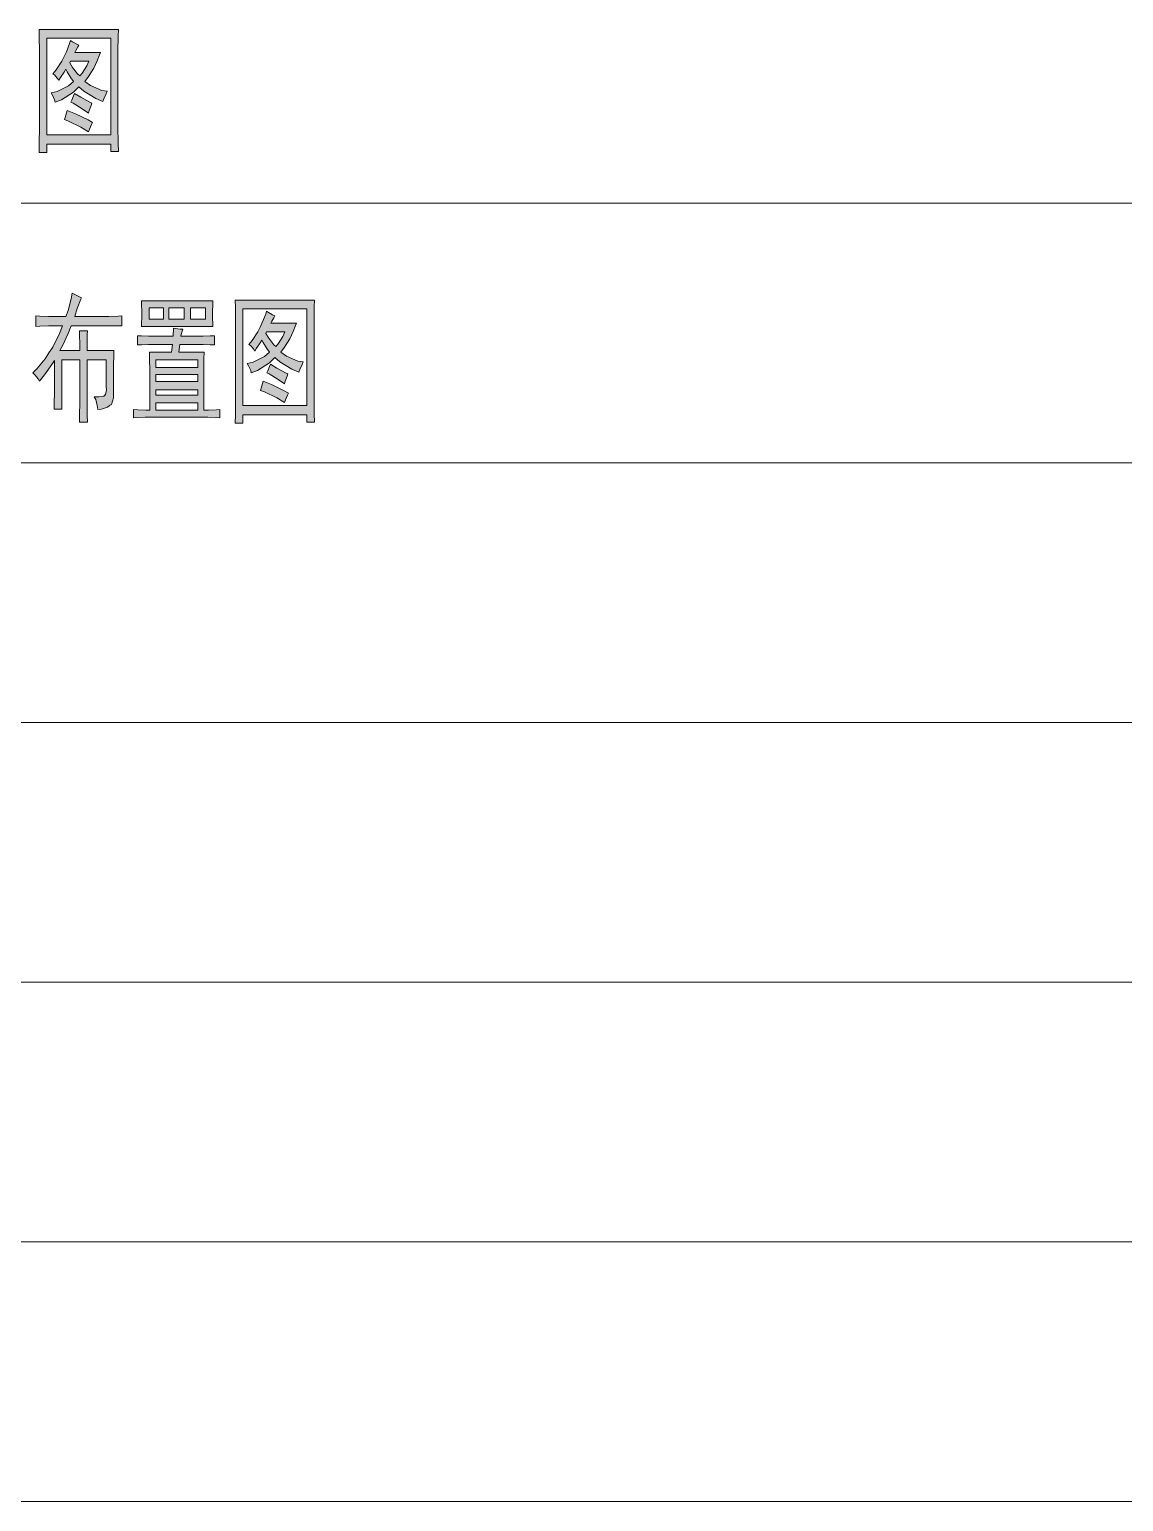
# Model space of a CAD drawing. Header units: millimetres. Extents: x 0 to 207, y 0 to 293.
# Drawn here: x 107.64 to 140.86, y 149.03 to 193.71 of the extents above; entities that cross this region are included whole.
import ezdxf

# ---------------------------------------------------------------- set-up
doc = ezdxf.new("R2010")
doc.units = ezdxf.units.MM

msp = doc.modelspace()

# ---------------------------------------------------------------- hatches: boundary and pattern name
h = msp.add_hatch(color=0)
h.paths.add_polyline_path([(110.341833, 193.713806), (110.334778, 193.505667), (110.327722, 193.050583), (110.327722, 192.800111), (110.327722, 191.025639), (110.327722, 190.768111), (110.334778, 190.260111), (110.341833, 190.013167), (110.109, 190.013167), (110.109, 190.228361), (108.168722, 190.228361), (108.168722, 189.977889), (107.935889, 189.977889), (107.939417, 190.235417), (107.946472, 190.768111), (107.946472, 191.03975), (107.946472, 192.800111), (107.946472, 193.043528), (107.939417, 193.498611), (107.935889, 193.713806)])
h.paths.add_polyline_path([(110.109, 190.510583), (110.109, 193.449222), (108.168722, 193.449222), (108.168722, 190.510583)])
h = msp.add_hatch(color=0)
h.paths.add_polyline_path([(109.142389, 193.234028), (109.107111, 193.184639), (109.043611, 193.075278), (109.015389, 193.018833), (109.795028, 193.018833), (109.770333, 192.941222), (109.69625, 192.761306), (109.643333, 192.651944), (109.590417, 192.542583), (109.428139, 192.285056), (109.318778, 192.136889), (109.491639, 192.013417), (109.833833, 191.861722), (110.003167, 191.837028), (109.964361, 191.762944), (109.893806, 191.607722), (109.865583, 191.523056), (109.650389, 191.614778), (109.290556, 191.837028), (109.142389, 191.971083), (108.976583, 191.812333), (108.613222, 191.5795), (108.422722, 191.505417), (108.405083, 191.5795), (108.341583, 191.720611), (108.295722, 191.787639), (108.482694, 191.829972), (108.824889, 192.002833), (108.980111, 192.136889), (108.898972, 192.24625), (108.782556, 192.426167), (108.747278, 192.503778), (108.694361, 192.419111), (108.585, 192.253306), (108.528556, 192.172167), (108.486222, 192.235667), (108.398028, 192.337972), (108.352167, 192.369722), (108.450944, 192.486139), (108.620278, 192.747194), (108.690833, 192.891833), (108.761389, 193.036472), (108.860167, 193.283417), (108.888389, 193.382194), (108.944833, 193.339861), (109.075361, 193.265778)])
h.paths.add_polyline_path([(108.863694, 192.701333), (108.951889, 192.560222), (109.103583, 192.362667), (109.167083, 192.302694), (109.241167, 192.387361), (109.382278, 192.609611), (109.445778, 192.750722), (108.888389, 192.750722)])
h = msp.add_hatch(color=0)
h.dxf.hatch_style = 2
h.paths.add_polyline_path([(109.004806, 191.773528), (109.202361, 191.657111), (109.470472, 191.505417), (109.5375, 191.473667), (109.509278, 191.406639), (109.456361, 191.258472), (109.435194, 191.173806), (109.237639, 191.307861), (108.969528, 191.473667), (108.898972, 191.505417), (108.927194, 191.565389), (108.980111, 191.695917)])
h = msp.add_hatch(color=0)
h.dxf.hatch_style = 2
h.paths.add_polyline_path([(108.782556, 191.258472), (109.040083, 191.149111), (109.421083, 190.965667), (109.551611, 190.891583), (109.519861, 190.824556), (109.463417, 190.683444), (109.435194, 190.609361), (109.195306, 190.750472), (108.828417, 190.933917), (108.701417, 190.97625), (108.726111, 191.03975), (108.764917, 191.180861)])
h = msp.add_hatch(color=0)
h.dxf.hatch_style = 2
h.paths.add_polyline_path([(108.747278, 185.000194), (108.810778, 185.183639), (108.906028, 185.539944), (108.93425, 185.712806), (109.015389, 185.670472), (109.160028, 185.596389), (109.223528, 185.564639), (109.195306, 185.529361), (109.093, 185.247139), (109.015389, 185.000194), (109.876167, 185.000194), (110.049028, 185.000194), (110.334778, 185.00725), (110.444139, 185.017833), (110.444139, 184.717972), (108.909556, 184.717972), (108.817833, 184.485139), (108.644972, 184.111194), (108.563833, 183.970083), (109.167083, 183.970083), (109.167083, 184.153528), (109.160028, 184.453389), (109.1565, 184.566278), (109.399917, 184.566278), (109.392861, 184.453389), (109.389333, 184.153528), (109.389333, 183.970083), (110.200722, 183.970083), (110.197194, 183.821917), (110.190139, 183.522056), (110.190139, 183.373889), (110.190139, 182.693028), (110.190139, 182.534278), (110.130167, 182.333194), (110.066667, 182.294389), (110.006694, 182.252056), (109.830306, 182.192083), (109.713889, 182.177972), (109.699778, 182.294389), (109.650389, 182.484889), (109.608056, 182.558972), (109.742111, 182.558972), (109.900861, 182.583667), (109.929083, 182.608361), (109.953778, 182.633056), (109.974944, 182.767111), (109.967889, 182.872944), (109.967889, 183.687861), (109.389333, 183.687861), (109.389333, 182.558972), (109.389333, 182.386111), (109.392861, 182.001583), (109.399917, 181.793444), (109.1565, 181.793444), (109.160028, 182.001583), (109.167083, 182.386111), (109.167083, 182.558972), (109.167083, 183.687861), (108.620278, 183.687861), (108.620278, 182.192083), (108.387444, 182.192083), (108.3945, 182.368472), (108.398028, 182.707139), (108.398028, 182.872944), (108.398028, 183.670222), (108.323944, 183.54675), (108.098167, 183.232778), (107.946472, 183.03875), (107.904139, 183.105778), (107.801833, 183.232778), (107.738333, 183.289222), (107.865333, 183.412694), (108.112278, 183.716083), (108.232222, 183.896), (108.348639, 184.072389), (108.556778, 184.485139), (108.644972, 184.717972), (108.366278, 184.717972), (108.218111, 184.717972), (107.953528, 184.707389), (107.830056, 184.700333), (107.830056, 185.017833), (107.953528, 185.00725), (108.218111, 185.000194), (108.366278, 185.000194)])
h = msp.add_hatch(color=0)
h.paths.add_polyline_path([(113.209917, 185.479972), (113.206389, 185.363556), (113.199333, 185.148361), (113.199333, 185.049583), (113.199333, 184.950806), (113.206389, 184.774417), (113.209917, 184.700333), (111.036806, 184.700333), (111.043861, 184.799111), (111.050917, 184.982556), (111.050917, 185.067222), (111.050917, 185.158944), (111.043861, 185.363556), (111.036806, 185.479972)])
h.paths.add_polyline_path([(112.338556, 184.915528), (112.338556, 185.264778), (111.876417, 185.264778), (111.876417, 184.915528)])
h.paths.add_polyline_path([(112.980611, 184.915528), (112.980611, 185.264778), (112.525528, 185.264778), (112.525528, 184.915528)])
h.paths.add_polyline_path([(111.710611, 184.915528), (111.710611, 185.264778), (111.269639, 185.264778), (111.269639, 184.915528)])
h = msp.add_hatch(color=0)
h.paths.add_polyline_path([(116.293194, 185.497611), (116.286139, 185.289472), (116.279083, 184.834389), (116.279083, 184.583917), (116.279083, 182.809444), (116.279083, 182.551917), (116.286139, 182.043917), (116.293194, 181.793444), (116.060361, 181.793444), (116.060361, 182.012167), (114.116556, 182.012167), (114.116556, 181.761694), (113.88725, 181.761694), (113.890778, 182.019222), (113.897833, 182.551917), (113.897833, 182.823556), (113.897833, 184.583917), (113.897833, 184.823806), (113.890778, 185.282417), (113.88725, 185.497611)])
h.paths.add_polyline_path([(116.060361, 182.294389), (116.060361, 185.233028), (114.116556, 185.233028), (114.116556, 182.294389)])
h = msp.add_hatch(color=0)
h.paths.add_polyline_path([(115.09375, 185.017833), (115.058472, 184.964917), (114.994972, 184.859083), (114.96675, 184.799111), (115.746389, 184.799111), (115.721694, 184.725028), (115.647611, 184.541583), (115.594694, 184.43575), (115.541778, 184.326389), (115.3795, 184.068861), (115.270139, 183.920694), (115.443, 183.797222), (115.785194, 183.645528), (115.954528, 183.620833), (115.915722, 183.54675), (115.845167, 183.388), (115.816944, 183.306861), (115.60175, 183.398583), (115.238389, 183.620833), (115.09375, 183.754889), (114.924417, 183.596139), (114.564583, 183.363306), (114.374083, 183.289222), (114.356444, 183.363306), (114.292944, 183.504417), (114.247083, 183.571444), (114.430528, 183.613778), (114.77625, 183.786639), (114.931472, 183.920694), (114.850333, 184.026528), (114.733917, 184.209972), (114.698639, 184.284056), (114.645722, 184.202917), (114.536361, 184.037111), (114.479917, 183.952444), (114.437583, 184.019472), (114.349389, 184.11825), (114.303528, 184.153528), (114.402306, 184.269944), (114.571639, 184.531), (114.642194, 184.675639), (114.709222, 184.820278), (114.811528, 185.067222), (114.83975, 185.166), (114.896194, 185.123667), (115.023194, 185.049583)])
h.paths.add_polyline_path([(114.815056, 184.485139), (114.90325, 184.344028), (115.054944, 184.142944), (115.118444, 184.0865), (115.192528, 184.171167), (115.333639, 184.393417), (115.397139, 184.534528), (114.83975, 184.534528)])
h = msp.add_hatch(color=0)
h.paths.add_polyline_path([(112.292694, 184.619194), (112.275056, 184.559222), (112.246833, 184.453389), (112.23625, 184.400472), (112.828917, 184.400472), (112.910056, 184.400472), (113.12525, 184.411056), (113.259306, 184.418111), (113.259306, 184.135889), (113.128778, 184.142944), (112.913583, 184.153528), (112.828917, 184.153528), (112.200972, 184.153528), (112.176278, 183.920694), (112.945333, 183.920694), (112.938278, 183.712556), (112.931222, 183.363306), (112.931222, 183.222194), (112.931222, 182.160333), (113.072333, 182.160333), (113.31575, 182.167389), (113.421583, 182.177972), (113.421583, 181.9275), (113.294583, 181.934556), (113.054694, 181.945139), (112.945333, 181.945139), (111.269639, 181.945139), (111.153222, 181.945139), (110.920389, 181.934556), (110.803972, 181.9275), (110.803972, 182.177972), (110.927444, 182.167389), (111.170861, 182.160333), (111.294333, 182.160333), (111.294333, 183.222194), (111.294333, 183.363306), (111.287278, 183.712556), (111.28375, 183.920694), (111.957556, 183.920694), (111.978722, 184.153528), (111.364889, 184.153528), (111.259056, 184.153528), (111.036806, 184.142944), (110.920389, 184.135889), (110.920389, 184.418111), (111.036806, 184.411056), (111.259056, 184.400472), (111.364889, 184.400472), (112.003417, 184.400472), (112.006944, 184.4675), (112.014, 184.5945), (112.014, 184.650944), (112.073972, 184.633306), (112.211556, 184.619194)])
h.paths.add_polyline_path([(112.747778, 183.455028), (112.747778, 183.687861), (111.481306, 183.687861), (111.481306, 183.455028)])
h.paths.add_polyline_path([(112.747778, 183.024639), (112.747778, 183.239833), (111.481306, 183.239833), (111.481306, 183.024639)])
h.paths.add_polyline_path([(112.747778, 182.160333), (112.747778, 182.375528), (111.481306, 182.375528), (111.481306, 182.160333)])
h.paths.add_polyline_path([(112.747778, 182.608361), (112.747778, 182.774167), (111.481306, 182.774167), (111.481306, 182.608361)])
h = msp.add_hatch(color=0)
h.dxf.hatch_style = 2
h.paths.add_polyline_path([(114.956167, 183.553806), (115.153722, 183.437389), (115.418306, 183.289222), (115.488861, 183.257472), (115.460639, 183.190444), (115.407722, 183.03875), (115.386556, 182.957611), (115.189, 183.091667), (114.920889, 183.257472), (114.850333, 183.289222), (114.878556, 183.349194), (114.931472, 183.479722)])
h = msp.add_hatch(color=0)
h.dxf.hatch_style = 2
h.paths.add_polyline_path([(114.733917, 183.03875), (114.991444, 182.932917), (115.372444, 182.749472), (115.502972, 182.675389), (115.471222, 182.608361), (115.414778, 182.46725), (115.386556, 182.393167), (115.146667, 182.534278), (114.779778, 182.717722), (114.652778, 182.756528), (114.677472, 182.823556), (114.716278, 182.964667)])

# ---------------------------------------------------------------- linework, layer by layer
at = {"color": 0, "lineweight": 0}
for points in [[(110.341833, 193.713806), (110.334778, 193.505667), (110.327722, 193.050583), (110.327722, 192.800111), (110.327722, 191.025639), (110.327722, 190.768111), (110.334778, 190.260111), (110.341833, 190.013167), (110.109, 190.013167), (110.109, 190.228361), (108.168722, 190.228361), (108.168722, 189.977889), (107.935889, 189.977889), (107.939417, 190.235417), (107.946472, 190.768111), (107.946472, 191.03975), (107.946472, 192.800111), (107.946472, 193.043528), (107.939417, 193.498611), (107.935889, 193.713806)], [(110.109, 190.510583), (110.109, 193.449222), (108.168722, 193.449222), (108.168722, 190.510583)], [(109.142389, 193.234028), (109.107111, 193.184639), (109.043611, 193.075278), (109.015389, 193.018833), (109.795028, 193.018833), (109.770333, 192.941222), (109.69625, 192.761306), (109.643333, 192.651944), (109.590417, 192.542583), (109.428139, 192.285056), (109.318778, 192.136889), (109.491639, 192.013417), (109.833833, 191.861722), (110.003167, 191.837028), (109.964361, 191.762944), (109.893806, 191.607722), (109.865583, 191.523056), (109.650389, 191.614778), (109.290556, 191.837028), (109.142389, 191.971083), (108.976583, 191.812333), (108.613222, 191.5795), (108.422722, 191.505417), (108.405083, 191.5795), (108.341583, 191.720611), (108.295722, 191.787639), (108.482694, 191.829972), (108.824889, 192.002833), (108.980111, 192.136889), (108.898972, 192.24625), (108.782556, 192.426167), (108.747278, 192.503778), (108.694361, 192.419111), (108.585, 192.253306), (108.528556, 192.172167), (108.486222, 192.235667), (108.398028, 192.337972), (108.352167, 192.369722), (108.450944, 192.486139), (108.620278, 192.747194), (108.690833, 192.891833), (108.761389, 193.036472), (108.860167, 193.283417), (108.888389, 193.382194), (108.944833, 193.339861), (109.075361, 193.265778)], [(108.863694, 192.701333), (108.951889, 192.560222), (109.103583, 192.362667), (109.167083, 192.302694), (109.241167, 192.387361), (109.382278, 192.609611), (109.445778, 192.750722), (108.888389, 192.750722)], [(109.004806, 191.773528), (109.202361, 191.657111), (109.470472, 191.505417), (109.5375, 191.473667), (109.509278, 191.406639), (109.456361, 191.258472), (109.435194, 191.173806), (109.237639, 191.307861), (108.969528, 191.473667), (108.898972, 191.505417), (108.927194, 191.565389), (108.980111, 191.695917)], [(108.782556, 191.258472), (109.040083, 191.149111), (109.421083, 190.965667), (109.551611, 190.891583), (109.519861, 190.824556), (109.463417, 190.683444), (109.435194, 190.609361), (109.195306, 190.750472), (108.828417, 190.933917), (108.701417, 190.97625), (108.726111, 191.03975), (108.764917, 191.180861)], [(108.747278, 185.000194), (108.810778, 185.183639), (108.906028, 185.539944), (108.93425, 185.712806), (109.015389, 185.670472), (109.160028, 185.596389), (109.223528, 185.564639), (109.195306, 185.529361), (109.093, 185.247139), (109.015389, 185.000194), (109.876167, 185.000194), (110.049028, 185.000194), (110.334778, 185.00725), (110.444139, 185.017833), (110.444139, 184.717972), (108.909556, 184.717972), (108.817833, 184.485139), (108.644972, 184.111194), (108.563833, 183.970083), (109.167083, 183.970083), (109.167083, 184.153528), (109.160028, 184.453389), (109.1565, 184.566278), (109.399917, 184.566278), (109.392861, 184.453389), (109.389333, 184.153528), (109.389333, 183.970083), (110.200722, 183.970083), (110.197194, 183.821917), (110.190139, 183.522056), (110.190139, 183.373889), (110.190139, 182.693028), (110.190139, 182.534278), (110.130167, 182.333194), (110.066667, 182.294389), (110.006694, 182.252056), (109.830306, 182.192083), (109.713889, 182.177972), (109.699778, 182.294389), (109.650389, 182.484889), (109.608056, 182.558972), (109.742111, 182.558972), (109.900861, 182.583667), (109.929083, 182.608361), (109.953778, 182.633056), (109.974944, 182.767111), (109.967889, 182.872944), (109.967889, 183.687861), (109.389333, 183.687861), (109.389333, 182.558972), (109.389333, 182.386111), (109.392861, 182.001583), (109.399917, 181.793444), (109.1565, 181.793444), (109.160028, 182.001583), (109.167083, 182.386111), (109.167083, 182.558972), (109.167083, 183.687861), (108.620278, 183.687861), (108.620278, 182.192083), (108.387444, 182.192083), (108.3945, 182.368472), (108.398028, 182.707139), (108.398028, 182.872944), (108.398028, 183.670222), (108.323944, 183.54675), (108.098167, 183.232778), (107.946472, 183.03875), (107.904139, 183.105778), (107.801833, 183.232778), (107.738333, 183.289222), (107.865333, 183.412694), (108.112278, 183.716083), (108.232222, 183.896), (108.348639, 184.072389), (108.556778, 184.485139), (108.644972, 184.717972), (108.366278, 184.717972), (108.218111, 184.717972), (107.953528, 184.707389), (107.830056, 184.700333), (107.830056, 185.017833), (107.953528, 185.00725), (108.218111, 185.000194), (108.366278, 185.000194)], [(113.209917, 185.479972), (113.206389, 185.363556), (113.199333, 185.148361), (113.199333, 185.049583), (113.199333, 184.950806), (113.206389, 184.774417), (113.209917, 184.700333), (111.036806, 184.700333), (111.043861, 184.799111), (111.050917, 184.982556), (111.050917, 185.067222), (111.050917, 185.158944), (111.043861, 185.363556), (111.036806, 185.479972)], [(116.293194, 185.497611), (116.286139, 185.289472), (116.279083, 184.834389), (116.279083, 184.583917), (116.279083, 182.809444), (116.279083, 182.551917), (116.286139, 182.043917), (116.293194, 181.793444), (116.060361, 181.793444), (116.060361, 182.012167), (114.116556, 182.012167), (114.116556, 181.761694), (113.88725, 181.761694), (113.890778, 182.019222), (113.897833, 182.551917), (113.897833, 182.823556), (113.897833, 184.583917), (113.897833, 184.823806), (113.890778, 185.282417), (113.88725, 185.497611)], [(111.710611, 184.915528), (111.710611, 185.264778), (111.269639, 185.264778), (111.269639, 184.915528)], [(112.338556, 184.915528), (112.338556, 185.264778), (111.876417, 185.264778), (111.876417, 184.915528)], [(112.980611, 184.915528), (112.980611, 185.264778), (112.525528, 185.264778), (112.525528, 184.915528)], [(116.060361, 182.294389), (116.060361, 185.233028), (114.116556, 185.233028), (114.116556, 182.294389)], [(115.09375, 185.017833), (115.058472, 184.964917), (114.994972, 184.859083), (114.96675, 184.799111), (115.746389, 184.799111), (115.721694, 184.725028), (115.647611, 184.541583), (115.594694, 184.43575), (115.541778, 184.326389), (115.3795, 184.068861), (115.270139, 183.920694), (115.443, 183.797222), (115.785194, 183.645528), (115.954528, 183.620833), (115.915722, 183.54675), (115.845167, 183.388), (115.816944, 183.306861), (115.60175, 183.398583), (115.238389, 183.620833), (115.09375, 183.754889), (114.924417, 183.596139), (114.564583, 183.363306), (114.374083, 183.289222), (114.356444, 183.363306), (114.292944, 183.504417), (114.247083, 183.571444), (114.430528, 183.613778), (114.77625, 183.786639), (114.931472, 183.920694), (114.850333, 184.026528), (114.733917, 184.209972), (114.698639, 184.284056), (114.645722, 184.202917), (114.536361, 184.037111), (114.479917, 183.952444), (114.437583, 184.019472), (114.349389, 184.11825), (114.303528, 184.153528), (114.402306, 184.269944), (114.571639, 184.531), (114.642194, 184.675639), (114.709222, 184.820278), (114.811528, 185.067222), (114.83975, 185.166), (114.896194, 185.123667), (115.023194, 185.049583)], [(112.292694, 184.619194), (112.275056, 184.559222), (112.246833, 184.453389), (112.23625, 184.400472), (112.828917, 184.400472), (112.910056, 184.400472), (113.12525, 184.411056), (113.259306, 184.418111), (113.259306, 184.135889), (113.128778, 184.142944), (112.913583, 184.153528), (112.828917, 184.153528), (112.200972, 184.153528), (112.176278, 183.920694), (112.945333, 183.920694), (112.938278, 183.712556), (112.931222, 183.363306), (112.931222, 183.222194), (112.931222, 182.160333), (113.072333, 182.160333), (113.31575, 182.167389), (113.421583, 182.177972), (113.421583, 181.9275), (113.294583, 181.934556), (113.054694, 181.945139), (112.945333, 181.945139), (111.269639, 181.945139), (111.153222, 181.945139), (110.920389, 181.934556), (110.803972, 181.9275), (110.803972, 182.177972), (110.927444, 182.167389), (111.170861, 182.160333), (111.294333, 182.160333), (111.294333, 183.222194), (111.294333, 183.363306), (111.287278, 183.712556), (111.28375, 183.920694), (111.957556, 183.920694), (111.978722, 184.153528), (111.364889, 184.153528), (111.259056, 184.153528), (111.036806, 184.142944), (110.920389, 184.135889), (110.920389, 184.418111), (111.036806, 184.411056), (111.259056, 184.400472), (111.364889, 184.400472), (112.003417, 184.400472), (112.006944, 184.4675), (112.014, 184.5945), (112.014, 184.650944), (112.073972, 184.633306), (112.211556, 184.619194)], [(114.815056, 184.485139), (114.90325, 184.344028), (115.054944, 184.142944), (115.118444, 184.0865), (115.192528, 184.171167), (115.333639, 184.393417), (115.397139, 184.534528), (114.83975, 184.534528)], [(112.747778, 183.455028), (112.747778, 183.687861), (111.481306, 183.687861), (111.481306, 183.455028)], [(112.747778, 183.024639), (112.747778, 183.239833), (111.481306, 183.239833), (111.481306, 183.024639)], [(114.956167, 183.553806), (115.153722, 183.437389), (115.418306, 183.289222), (115.488861, 183.257472), (115.460639, 183.190444), (115.407722, 183.03875), (115.386556, 182.957611), (115.189, 183.091667), (114.920889, 183.257472), (114.850333, 183.289222), (114.878556, 183.349194), (114.931472, 183.479722)], [(112.747778, 182.608361), (112.747778, 182.774167), (111.481306, 182.774167), (111.481306, 182.608361)], [(114.733917, 183.03875), (114.991444, 182.932917), (115.372444, 182.749472), (115.502972, 182.675389), (115.471222, 182.608361), (115.414778, 182.46725), (115.386556, 182.393167), (115.146667, 182.534278), (114.779778, 182.717722), (114.652778, 182.756528), (114.677472, 182.823556), (114.716278, 182.964667)], [(112.747778, 182.160333), (112.747778, 182.375528), (111.481306, 182.375528), (111.481306, 182.160333)]]:
    msp.add_lwpolyline(points, close=True, dxfattribs=at)
for points in [[(25.124833, 188.443306), (201.9935, 188.443306)], [(25.124833, 180.56225), (201.9935, 180.56225)], [(25.124833, 172.677667), (201.9935, 172.677667)], [(25.124833, 164.796611), (201.9935, 164.796611)], [(25.124833, 156.915556), (201.9935, 156.915556)], [(25.124833, 149.030972), (201.9935, 149.030972)]]:
    msp.add_lwpolyline(points, dxfattribs=at)

doc.saveas('drawing.dxf')
